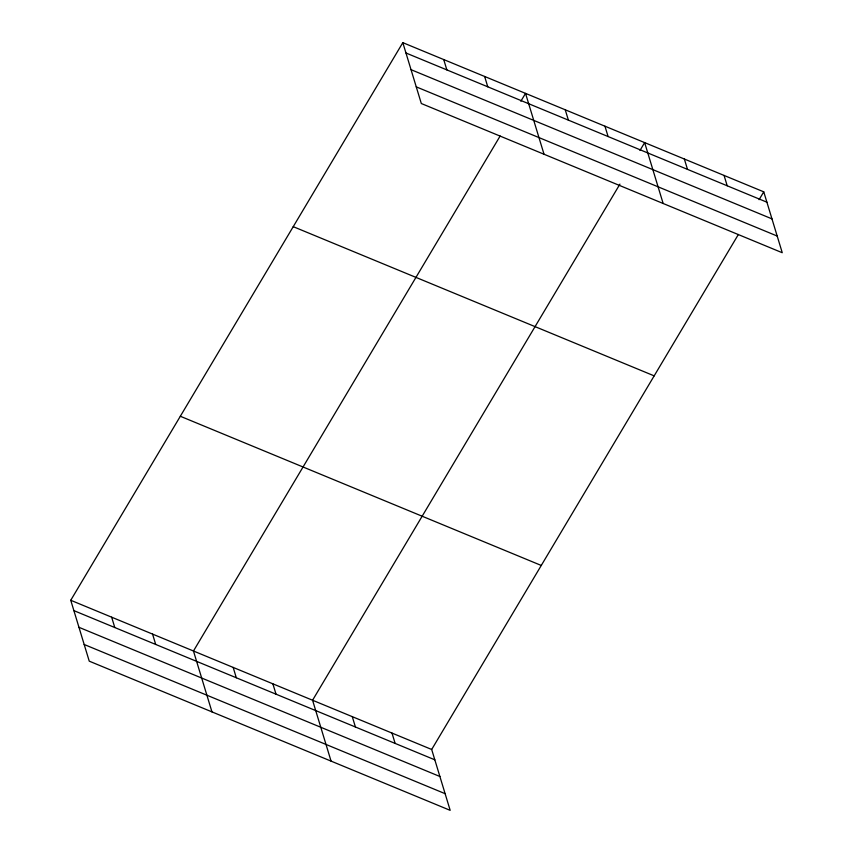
<?xml version="1.0" encoding="UTF-8"?>
<svg xmlns="http://www.w3.org/2000/svg" width="853" height="853" viewBox="0 0 853 853"><rect width="100%" height="100%" fill="white"/><g stroke="black" fill="none" stroke-linecap="round" stroke-linejoin="round"><path stroke-width="1.28" d="M738.367 234.479L431.682 749.478L450.181 810.35L89.245 661.16L70.746 600.277L402.819 42.65L763.755 191.84L782.254 252.723L421.318 103.522L402.819 42.65M500.146 136.011L193.46 651.01L211.96 711.882M520.863 101.23L525.533 93.372L544.033 154.254M619.928 184.12L312.571 700.238L331.071 761.121M639.974 150.459L644.644 142.611L663.144 203.483M759.085 199.698L763.755 191.84M405.964 52.993L766.9 202.193M411.029 69.669L771.965 218.869M416.243 86.857L777.19 236.046M293.229 226.663L654.176 375.864M180.324 416.264L541.271 565.454M70.746 600.277L431.682 749.478M73.891 610.631L434.827 759.82M78.956 627.307L439.892 776.497M84.17 644.484L445.117 793.674M724.058 175.43L727.204 185.773M684.351 159.021L687.497 169.363M604.948 126.201L608.093 136.544M565.24 109.792L568.386 120.134M484.632 76.471L487.777 86.814M443.72 59.561L446.865 69.903M391.985 733.058L395.131 743.411M352.278 716.648L355.424 727.001M272.875 683.829L276.02 694.171M233.168 667.419L236.313 677.762M152.559 634.099L155.704 644.441M111.647 617.188L114.792 627.531"/></g></svg>
